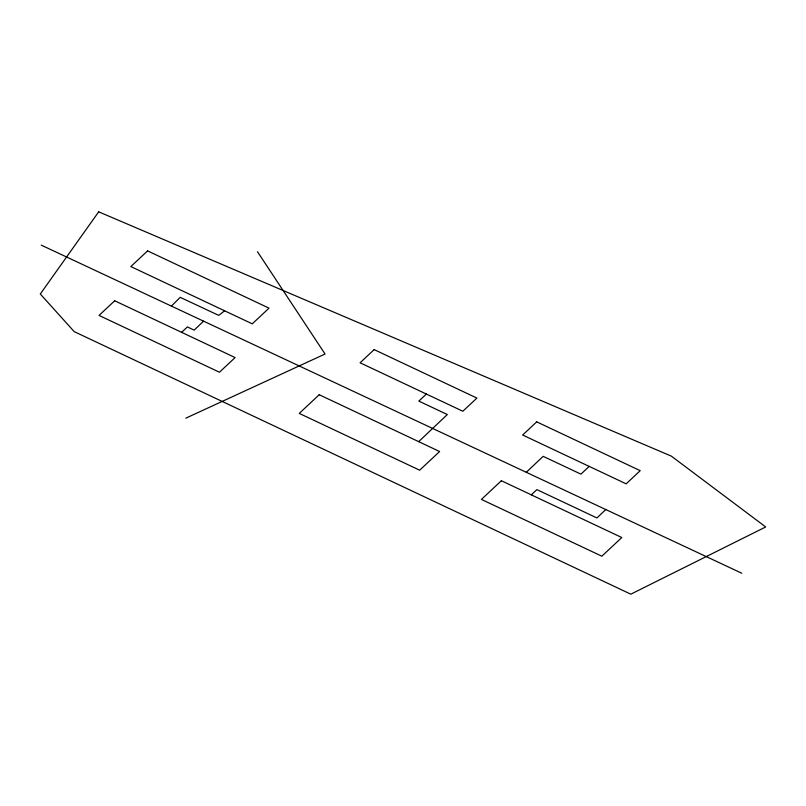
<?xml version="1.0" encoding="UTF-8"?>
<svg xmlns="http://www.w3.org/2000/svg" width="806" height="806" viewBox="0 0 806 806"><rect width="100%" height="100%" fill="white"/><g stroke="black" fill="none" stroke-linecap="round" stroke-linejoin="round"><path stroke-width="1.21" d="M171.416 306.099L180.201 297.333L218.698 315.368L224.662 310.814M203.565 321.161L194.155 330.117L187.385 326.934L181.612 332.334M526.278 472.306L543.163 456.337L580.925 474.15L589.196 466.402M605.78 509.533L596.954 517.956L536.887 489.625L531.305 494.844M426.394 394.053L418.848 401.106L447.33 414.536L418.677 441.648M185.813 418.173L325.05 354.015L257.477 251.704M41.267 245.145L741.792 573.237M98.685 211.827L40.3 293.999L74.202 331.629L630.816 594.173L765.7 526.963L671.348 456.136L98.685 211.827M147.599 250.878L130.834 266.564L252.268 323.841L269.023 308.154L147.599 250.878M114.704 300.779L99.047 315.428L219.454 372.221L235.11 357.572L114.704 300.779M319.216 394.728L299.258 413.407L419.664 470.2L439.623 451.521L319.216 394.728M374.165 349.613L360.091 362.781L462.835 411.241L476.91 398.073L374.165 349.613M536.715 421.85L522.651 435.018L626.151 483.832L640.216 470.674L536.715 421.85M501.382 480.729L481.424 499.408L601.83 556.2L621.789 537.531L501.382 480.729"/></g></svg>
